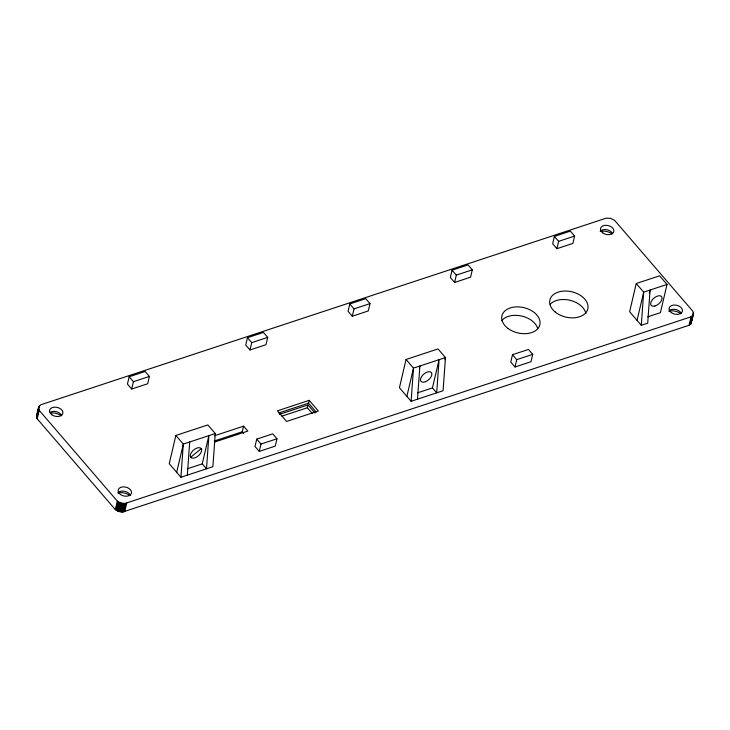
<?xml version="1.0" encoding="UTF-8"?>
<svg xmlns="http://www.w3.org/2000/svg" width="730" height="730" viewBox="0 0 730 730"><rect width="100%" height="100%" fill="white"/><g stroke="black" fill="none" stroke-linecap="round" stroke-linejoin="round"><path stroke-width="1.09" d="M691.511 321.592L690.79 323.974L689.093 325.27L122.95 511.967L118.388 511.383L115.331 509.586L37.212 418.81L36.5 416.237L37.695 413.992M38.608 407.148L39.192 410.342L117.32 501.118L120.368 502.915L124.939 503.499L691.082 316.802L693.135 314.968L693.5 313.124L692.788 311.19L614.669 220.414L610.718 218.334L606.192 218.161L40.907 404.73L38.608 407.148L36.5 416.237M180.93 477.256L183.303 444.086L175.866 435.454L207.84 424.906L215.268 433.538L212.895 466.698L180.93 477.256L169.25 463.678L175.866 435.454M187.327 475.139L189.69 441.978M411.118 401.281L413.49 368.121L406.053 359.479L438.027 348.931L445.464 357.572L443.092 390.732L411.118 401.281L399.438 387.703L406.053 359.479M417.514 399.173L419.887 366.013L419.376 368.185M649.308 293.296L650.074 290.038L647.702 323.198L641.305 325.306L643.678 292.146L636.25 283.514L659.582 275.812L667.019 284.445L660.394 312.668L647.692 316.866M36.5 416.876L38.854 406.564M37.23 414.485L39.21 406.026M36.619 417.524L38.608 409.055M36.856 418.171L38.845 409.703M37.212 418.81L39.192 410.342M129.164 376.753L127.44 384.089L131.692 389.026L147.679 383.752L149.394 376.415L145.151 371.479L129.164 376.753L133.417 381.69L131.692 389.026M115.331 509.586L117.32 501.118M115.988 510.124L117.977 501.656M116.727 510.608L118.707 502.14M117.53 511.027L119.51 502.559M118.388 511.383L120.368 502.915M119.282 511.666L121.271 503.198M120.204 511.867L122.193 503.399M121.134 511.986L123.114 503.517M122.056 512.022L124.036 503.554M122.95 511.967L124.939 503.499M123.808 511.839L125.797 503.371M124.757 511.52L126.746 503.052M176.678 472.319L183.303 444.086L215.268 433.538M202.256 463.878L208.88 435.646L206.508 468.806L202.256 463.878L187.336 468.797M247.461 337.707L245.736 345.053L249.988 349.98L265.966 344.706L267.691 337.37L263.439 332.433L247.461 337.707L251.704 342.644L249.988 349.98M243.656 433.447L242.241 431.804L243.565 426.156L214.492 435.755M256.732 439.122L255.016 446.459L259.26 451.395L275.246 446.121L276.971 438.785L272.719 433.848L256.732 439.122L260.984 444.059L259.26 451.395M312.267 413.472L307.339 407.751L308.005 404.931L279.426 414.357M316.282 412.167L308.544 403.17L309.201 400.341L277.427 410.835L286.58 421.465L318.353 410.981L309.201 400.341M349.761 303.945L348.046 311.281L352.289 316.218L368.276 310.943L370 303.607L365.748 298.67L349.761 303.945L354.013 308.881L352.289 316.218M406.875 396.344L413.49 368.121L445.464 357.572L444.953 359.735M452.071 270.182L450.346 277.519L454.598 282.455L470.585 277.181L472.301 269.845L468.058 264.908L452.071 270.182L456.314 275.119L454.598 282.455M432.443 387.904L439.068 359.68L436.695 392.84L432.443 387.904L417.524 392.831M512.496 354.716L510.772 362.053L515.024 366.989L531.011 361.715L532.727 354.369L528.483 349.442L512.496 354.716L516.749 359.653L515.024 366.989M554.38 236.42L552.656 243.756L556.908 248.693L572.886 243.409L574.61 236.073L570.358 231.136L554.38 236.42L558.623 241.347L556.908 248.693M636.25 283.514L629.625 311.737L641.305 325.306M637.062 320.37L643.678 292.146L667.019 284.445M689.093 325.27L691.082 316.802M689.75 324.905L691.739 316.437M690.324 324.476L692.305 316.008M691.648 319.886L693.381 312.476M690.79 323.974L692.77 315.515M691.766 320.534L693.5 313.124M691.146 323.436L693.5 313.763M190.713 457.254L201.234 448.594A6.816 3.741 -40.7 0 0 191.415 452.481A6.816 3.741 -40.7 0 0 195.275 457.701A6.816 3.741 -40.7 0 0 201.234 448.594M133.417 381.69L149.394 376.415M251.704 342.644L267.691 337.37M354.013 308.881L370 303.607M456.314 275.119L472.301 269.845M558.623 241.347L574.61 236.073M278.878 412.952L308.544 403.17M281.935 416.137L307.339 407.751M214.246 441.039L242.241 431.804M214.428 442.106L247.817 431.092L243.565 426.156M260.984 444.059L276.971 438.785M516.749 359.653L532.727 354.369M308.005 404.931L315.031 413.098M601.137 230.534A6.816 4.553 13.2 0 1 612.543 233.554M669.739 310.25A6.816 4.553 13.2 0 1 681.145 313.279M130.196 495.113A6.816 4.553 13.2 0 0 124.282 491.226A6.816 4.553 13.2 0 0 117.813 492.96A10.713 7.154 13.2 0 1 129.812 495.451M50.188 412.368A6.816 4.553 13.2 0 1 61.585 415.397M50.863 412.988A10.713 7.154 13.2 0 1 61.21 415.735M600.124 231.446A10.713 7.154 13.2 0 1 612.16 233.901M668.735 311.162A10.713 7.154 13.2 0 1 680.761 313.617M501.711 320.698A19.473 13.003 13.2 0 1 521.457 315.99A19.473 13.003 13.2 0 1 537.727 328.591M550.21 304.237A19.473 13.003 13.2 0 1 570.541 300.432A19.473 13.003 13.2 0 1 585.871 313.571M602.724 232.888A6.816 4.553 13.2 0 0 613.757 231.738A6.816 4.553 13.2 0 0 605.024 225.342A6.816 4.553 13.2 0 0 602.724 232.888M671.326 312.604A6.816 4.553 13.2 0 0 682.358 311.454A6.816 4.553 13.2 0 0 673.626 305.058A6.816 4.553 13.2 0 0 671.326 312.604M51.775 414.731A6.816 4.553 13.2 0 0 62.798 413.572A6.816 4.553 13.2 0 0 54.075 407.176A6.816 4.553 13.2 0 0 51.775 414.731M120.377 494.447A6.816 4.553 13.2 0 0 131.4 493.288A6.816 4.553 13.2 0 0 122.676 486.892A6.816 4.553 13.2 0 0 120.377 494.447M654.91 306.016A6.816 3.741 -40.7 0 0 661.864 297.092A6.816 3.741 -40.7 0 0 652.292 299.848A6.816 3.741 -40.7 0 0 654.91 306.016M425.471 381.726A6.816 3.741 -40.7 0 0 431.43 372.629A6.816 3.741 -40.7 0 0 421.602 376.516A6.816 3.741 -40.7 0 0 425.471 381.726M508.189 328.564A19.473 13.003 13.2 0 0 539.698 325.27A19.473 13.003 13.2 0 0 514.76 306.992A19.473 13.003 13.2 0 0 508.189 328.564M555.311 312.093A19.473 13.003 13.2 0 0 587.394 310.177A19.473 13.003 13.2 0 0 563.815 291.069A19.473 13.003 13.2 0 0 555.311 312.093"/></g></svg>
